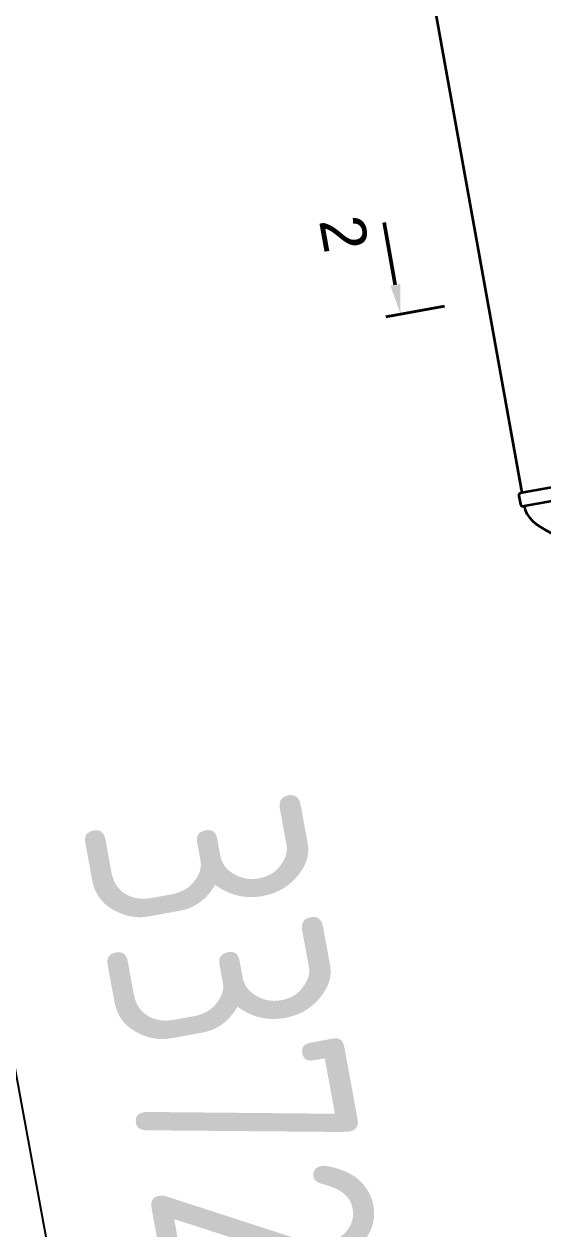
# Model space of a CAD drawing. Header units: millimetres. Extents: x 20530397 to 31271313, y 32794167 to 33532929.
# Drawn here: x 25972228 to 25974600, y 32918394 to 32923907 of the extents above; entities that cross this region are included whole.
import ezdxf

# ---------------------------------------------------------------- set-up
doc = ezdxf.new("R2010")
doc.units = ezdxf.units.MM
doc.layers.add('Труба профиль', color=7, linetype='Continuous', lineweight=50)
doc.styles.add('GOST 2.304', font='GOST_0.TTF')
doc.styles.get("Standard").update_dxf_attribs({"font": 'arial.ttf'})
doc.dimstyles.new('STANDARD$0', dxfattribs={"dimscale": 100, "dimtxt": 2.5, "dimasz": 1, "dimexe": 0.5, "dimexo": 2, "dimgap": 1, "dimtad": 1, "dimdec": 0, "dimzin": 0, "dimdsep": 46, "dimtxsty": 'Standard', "dimblk1": 'OBLIQUE', "dimblk2": 'OBLIQUE', "dimsah": 1, "dimcen": 2, "dimadec": 0, "dimazin": 0, "dimtfac": 1, "dimtdec": 4, "dimtofl": 0, "dimtmove": 2, "dimatfit": 3, "dimldrblk": 'OBLIQUE', "dimfxl": 1, "dimtolj": 1, "dimtzin": 0, "dimarcsym": 0})

# ---------------------------------------------------------------- blocks, each defined once
blk = doc.blocks.new('fsadfs')
at = {"color": 1, "lineweight": 40}
blk.add_line((212, -12340.6), (480.7, -12292.4), dxfattribs=at)
at = {"lineweight": 35}
for points in [[(-417.2, -6176.4), (833.4, -13146.9)], [(3786.3, -12617.1), (833.4, -13146.9)], [(844, -13205.9), (3796.9, -12676.2)]]:
    blk.add_lwpolyline(points, dxfattribs=at)
at = {"color": 1, "linetype": 'ByBlock', "lineweight": -2}
blk.add_lwpolyline([(255.1, -12194.2), (203.9, -11909.2)], dxfattribs=at)
at = {"lineweight": 35}
for points in [[(833.4, -13146.9), (828.5, -13147.8, 0.414214), (820.4, -13159.4), (827.5, -13198.7)], [(827.5, -13198.7, 0.414214), (839.1, -13206.8), (844, -13205.9)]]:
    blk.add_lwpolyline(points, format="xyb", dxfattribs=at)
blk.add_ellipse((2320.5, -12941), major_axis=(1476.4, 264.9), ratio=0.266979, start_param=3.141593, end_param=4.596047, dxfattribs=at)
at = {"color": 1, "lineweight": 25}
blk.add_solid([(232.7, -12198.2), (279.2, -12328.5), (277.5, -12190.1)], dxfattribs=at)
at = {"color": 1, "lineweight": 25, "insert": (-66, -12057), "char_height": 204.75, "attachment_point": 9, "rotation": 280.1714}
blk.add_mtext('{\\fArial|b0|i0|c204|p34;2}', dxfattribs=at)
blk = doc.blocks.new('_ArchTick')
at = {"color": 0, "linetype": 'ByBlock', "const_width": 0.15}
blk.add_lwpolyline([(-0.5, -0.5), (0.5, 0.5)], dxfattribs=at)
blk = doc.blocks.new('*D251')
at = {"color": 0, "lineweight": -2, "transparency": 16777216}
for p, q in [((25972334.5, 32935956), (25968959, 32935337.1)), ((25969204.9, 32935382.2), (25975286, 32902213.6)), ((25978415.6, 32902787.3), (25975040.1, 32902168.5))]:
    blk.add_line(p, q, dxfattribs=at)
at = {"color": 0, "lineweight": -2, "transparency": 16777216, "xscale": 750.0000000000001, "yscale": 750.0000000000001, "zscale": 750.0000000000001}
for p, rotation in [((25969204.9, 32935382.2), 100.3891302227786), ((25975286, 32902213.6), 280.3891302227786)]:
    blk.add_blockref('_ArchTick', p, dxfattribs=dict(at, rotation=rotation))
at = {"color": 0, "transparency": 16777216, "insert": (25973229.1, 32918978.2), "char_height": 1000, "attachment_point": 5, "rotation": 280.3891, "style": 'GOST 2.304'}
blk.add_mtext('\\A1;33722', dxfattribs=at)
blk = doc.blocks.new('_Oblique')
at = {"color": 0, "linetype": 'ByBlock', "lineweight": -2}
blk.add_line((-0.5, -0.5), (0.5, 0.5), dxfattribs=at)

msp = doc.modelspace()

# ---------------------------------------------------------------- block references
at = {"layer": 'Труба профиль'}
msp.add_blockref('fsadfs', (25973669.927, 32934908.299), dxfattribs=at)

# ---------------------------------------------------------------- dimensions: what is measured, and where the dimension line sits
dim = msp.add_aligned_dim(p1=(25973318.105, 32936136.326), p2=(25979399.189, 32902967.666), distance=-4181.715, dimstyle='STANDARD$0', override={"dimscale": 500, "dimtxt": 2, "dimasz": 1.5, "dimtxsty": 'GOST 2.304', "dimblk1": 'ArchTick', "dimblk2": 'ArchTick'})
dim.commit()
dim.dimension.update_dxf_attribs({"geometry": '*D251', "text_midpoint": (25973229.094, 32918978.229)})

doc.saveas('drawing.dxf')
